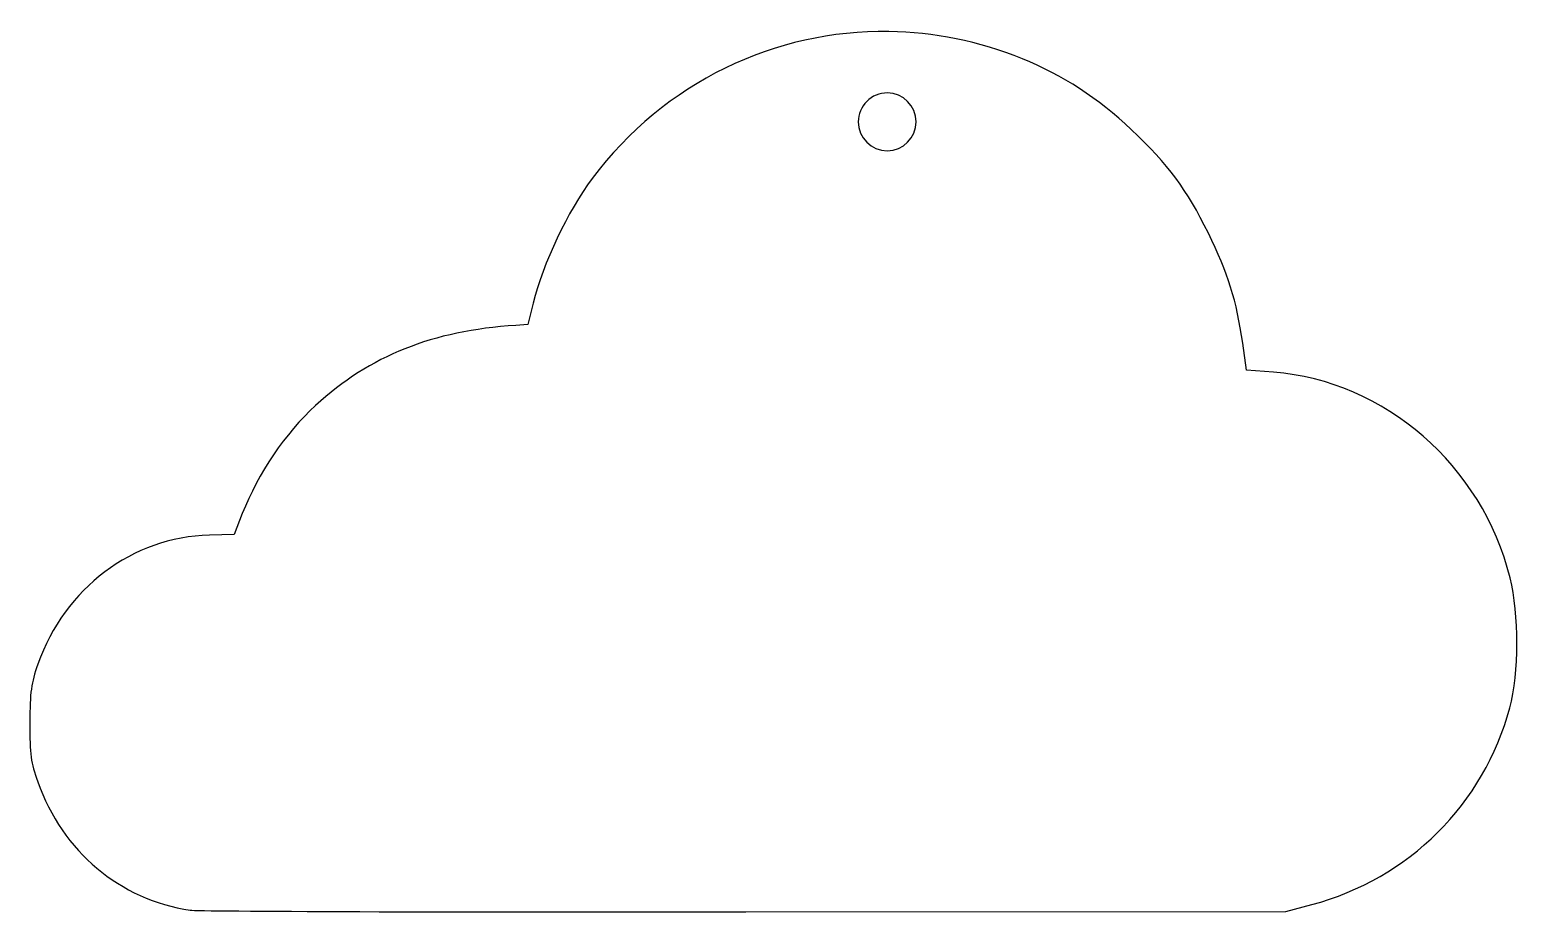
# Model space of a CAD drawing. Extents: x 4.3 to 54.4, y 13.6 to 43.3.
import ezdxf

# ---------------------------------------------------------------- set-up
doc = ezdxf.new("R2010")
doc.units = 0
doc.layers.get('0').update_dxf_attribs({"linetype": 'CONTINUOUS'})

msp = doc.modelspace()

# ---------------------------------------------------------------- linework, layer by layer
at = {"color": 1}
for points in [[(33.216232, 43.237257), (33.216232, 43.237257)], [(21.252105, 34.097005), (21.075716, 33.380976), (20.67388, 33.354518)], [(46.14168, 31.777491), (45.2432, 31.846393), (45.112009, 32.757)], [(11.472444, 27.021607), (11.19849, 26.322663), (10.368359, 26.300066)], [(28.404123, 13.625971), (46.562258, 13.64306), (47.431523, 13.874019)]]:
    msp.add_lwpolyline(points, dxfattribs=at)
msp.add_lwpolyline([(33.156703, 41.171303), (33.156703, 41.171303)], close=True, dxfattribs=at)
for points in [[(33.216232, 43.237257), (29.385139, 43.295042), (25.679968, 41.540659), (23.238134, 38.291203)], [(37.703125, 42.317831), (36.233402, 42.914243), (34.715357, 43.214646), (33.216232, 43.237257)], [(41.363194, 39.938785), (40.250426, 40.994149), (39.062011, 41.766394), (37.703125, 42.317831)], [(33.156703, 41.171303), (32.898808, 41.171344), (32.651464, 41.068914), (32.469105, 40.886555)], [(34.128493, 40.198957), (34.128578, 40.735787), (33.693533, 41.171082), (33.156703, 41.171303)], [(32.469105, 40.886555), (32.286746, 40.704196), (32.184316, 40.456852), (32.184357, 40.198957)], [(32.184357, 40.198957), (32.184577, 39.662126), (32.619871, 39.227079), (33.156703, 39.227165)], [(33.156703, 39.227165), (33.693317, 39.227386), (34.128273, 39.662343), (34.128493, 40.198957)], [(43.955561, 36.450143), (43.221103, 37.939658), (42.623867, 38.743145), (41.363194, 39.938785)], [(23.238134, 38.291203), (22.413271, 37.193522), (21.582803, 35.439785), (21.252105, 34.097005)], [(45.112009, 32.757), (44.90777, 34.174481), (44.611784, 35.119302), (43.955561, 36.450143)], [(20.67388, 33.354518), (17.853415, 33.169612), (15.772875, 32.337674), (13.93803, 30.660729)], [(54.103434, 24.86029), (53.164418, 28.644153), (49.888236, 31.490449), (46.14168, 31.777491)], [(13.93803, 30.660729), (12.916774, 29.727358), (12.004144, 28.380176), (11.472444, 27.021607)], [(10.368359, 26.300066), (7.772898, 26.23095), (5.500278, 24.520979), (4.596584, 21.957592)], [(54.090203, 20.49136), (54.402747, 21.664631), (54.408527, 23.630865), (54.103434, 24.86029)], [(4.596584, 21.957592), (4.369628, 21.313817), (4.331586, 21.033054), (4.328694, 19.979832)], [(47.431523, 13.874019), (50.696839, 14.740873), (53.228409, 17.256331), (54.090203, 20.49136)], [(4.328694, 19.979832), (4.325753, 18.909575), (4.359727, 18.656227), (4.593277, 18.002069)], [(4.593277, 18.002069), (5.432401, 15.651745), (7.346246, 14.041476), (9.722335, 13.687157)], [(9.722335, 13.687157), (10.010337, 13.644211), (18.417199, 13.616601), (28.404123, 13.625971)]]:
    msp.add_open_spline(points, degree=3, dxfattribs=at)

doc.saveas('drawing.dxf')
